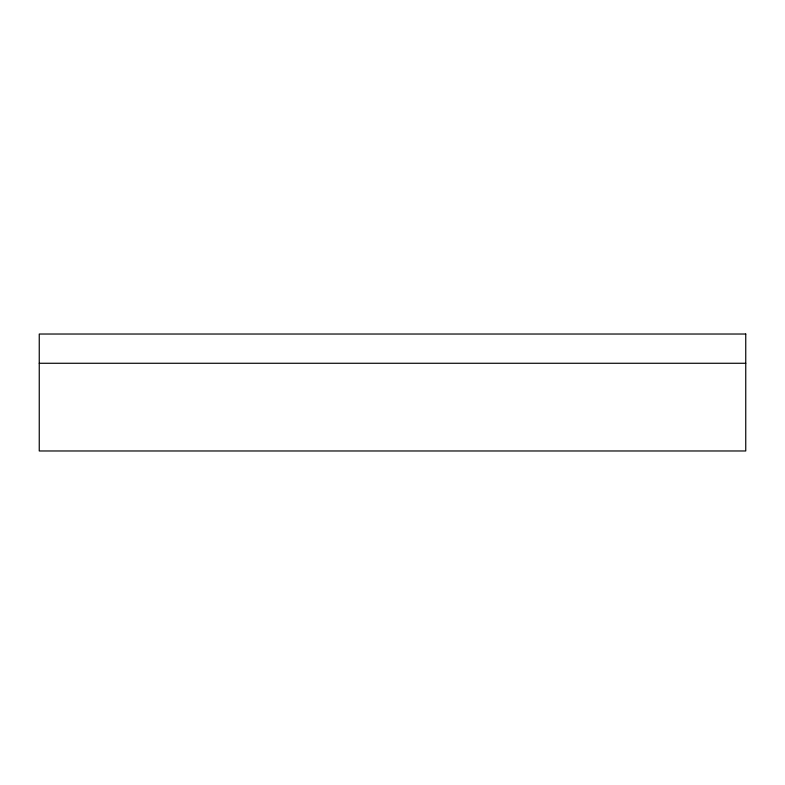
<?xml version="1.0" encoding="UTF-8"?>
<svg xmlns="http://www.w3.org/2000/svg" width="785" height="785" viewBox="0 0 785 785"><rect width="100%" height="100%" fill="white"/><g stroke="black" fill="none" stroke-linecap="round" stroke-linejoin="round"><path stroke-width="1.18" d="M39.25 363.269L745.75 363.269M745.75 334.027L39.25 334.027L39.25 450.973L745.75 450.973L745.75 334.027"/></g></svg>
